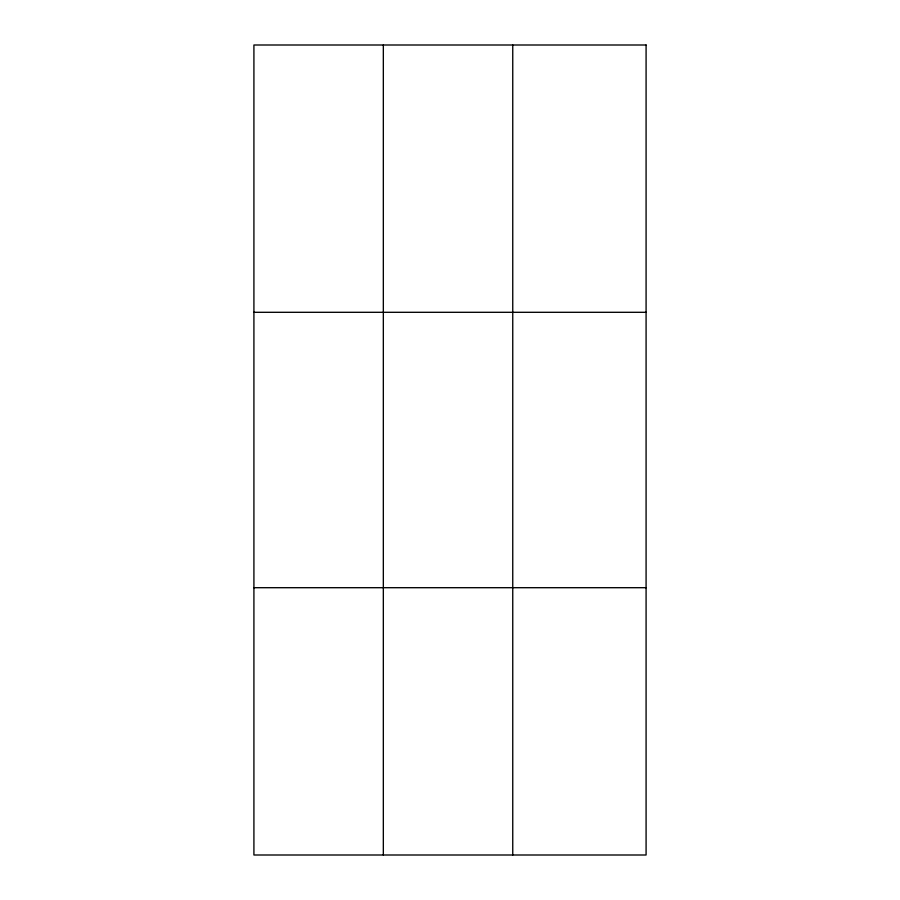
<?xml version="1.0" encoding="UTF-8"?>
<svg xmlns="http://www.w3.org/2000/svg" width="900" height="900" viewBox="0 0 900 900"><rect width="100%" height="100%" fill="white"/><g stroke="black" fill="none" stroke-linecap="round" stroke-linejoin="round"><path stroke-width="1.35" d="M383.332 45L383.332 855M512.752 45L512.752 855M253.912 312.3L646.087 312.3M253.912 587.7L646.087 587.7M646.087 45L646.087 855L253.912 855L253.912 45L646.087 45"/></g></svg>
